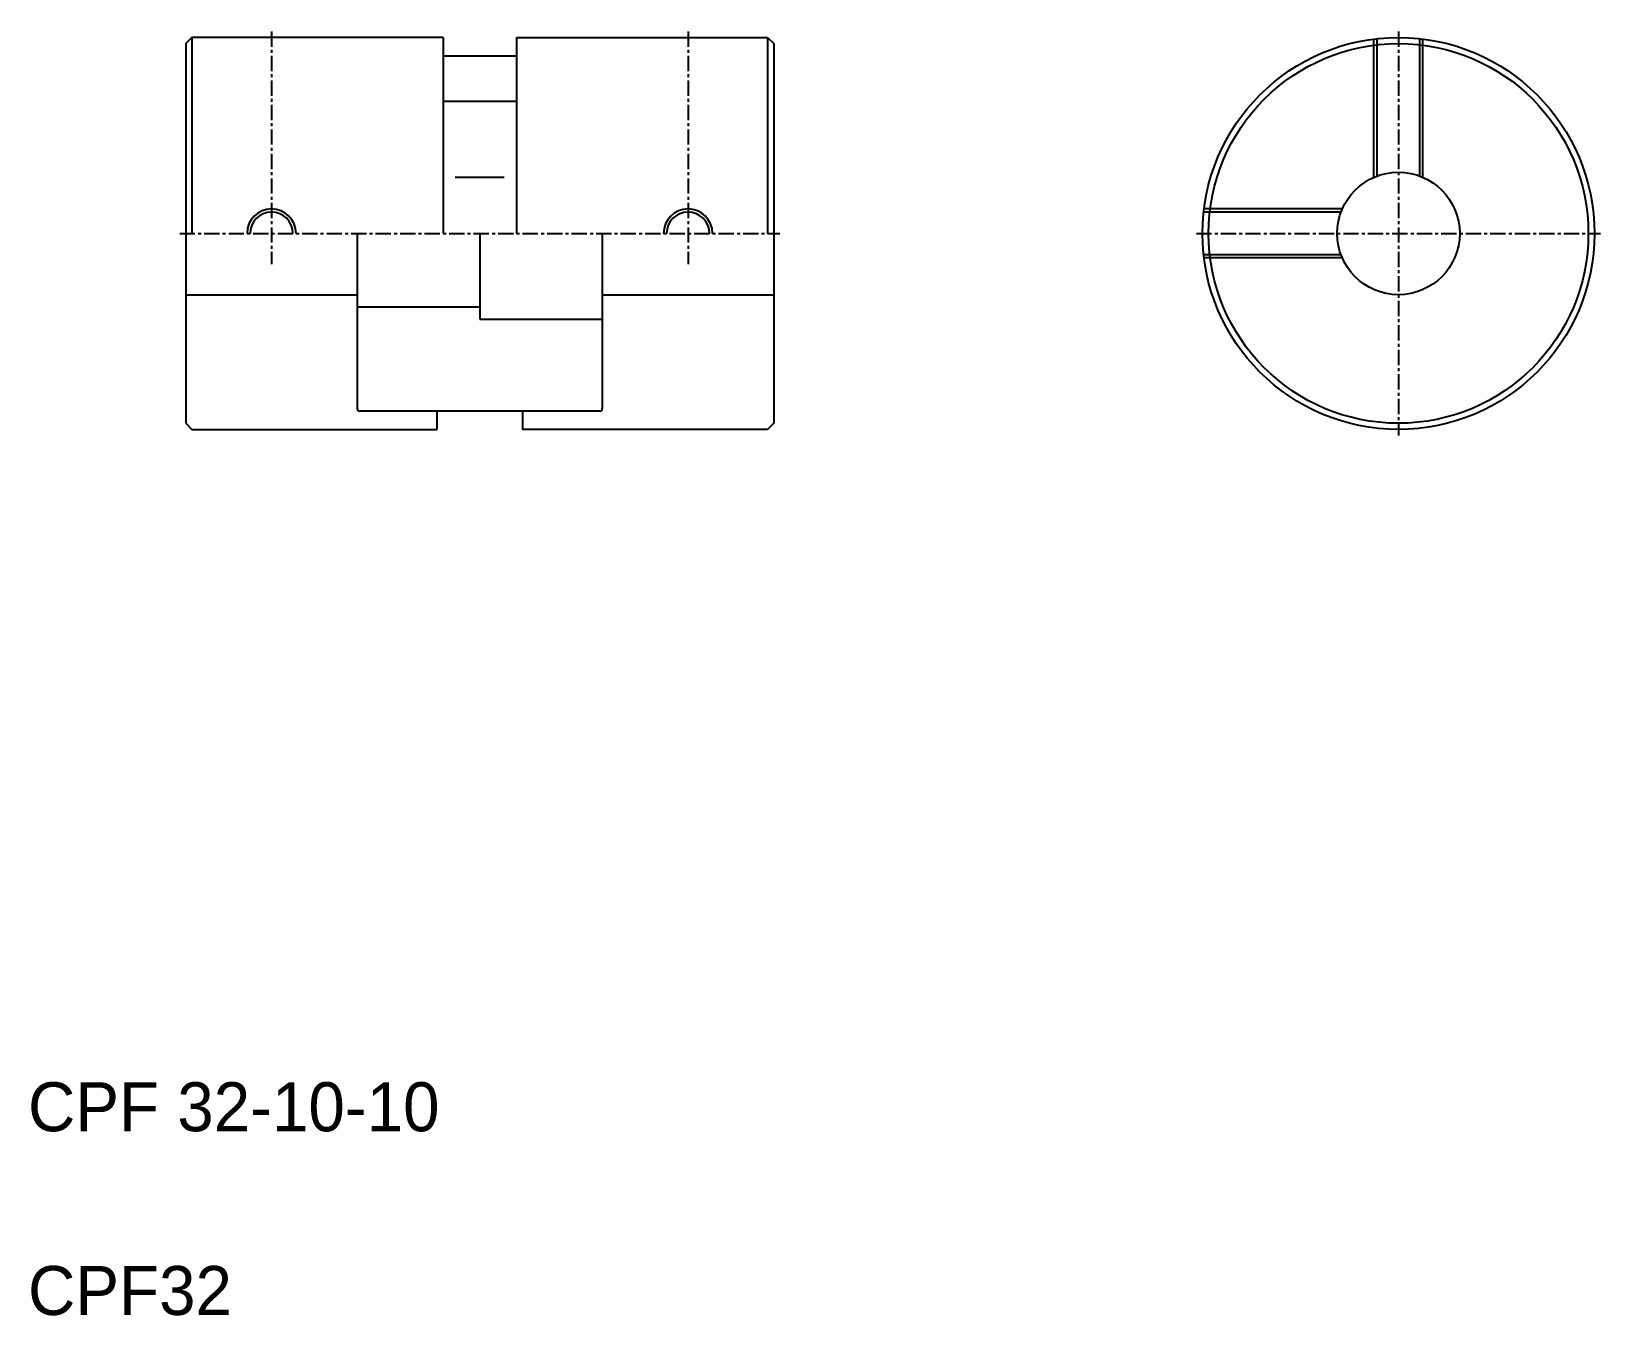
# Model space of a CAD drawing. Extents: x 178 to 306, y 84 to 189.
import ezdxf

# ---------------------------------------------------------------- set-up
doc = ezdxf.new("R2010")
doc.units = 0
doc.linetypes.add('CENTER', pattern=[2, 1.25, -0.25, 0.25, -0.25])
doc.linetypes.add('DASHED', pattern=[19.05, 12.7, -6.35])
doc.layers.get('0').update_dxf_attribs({"linetype": 'CONTINUOUS'})
doc.layers.add('CENTER', color=1, linetype='CENTER')

msp = doc.modelspace()

# ---------------------------------------------------------------- linework, layer by layer
for p, q in [((190.97, 188.35), (190.47, 187.85)), ((190.97, 188.35), (190.97, 172.35)), ((211.47, 188.35), (190.97, 188.35)), ((201.22, 188.35), (201.22, 188.35)), ((206.35, 188.35), (206.35, 188.35)), ((211.47, 188.35), (211.47, 172.35)), ((217.47, 188.35), (217.47, 172.35)), ((217.47, 188.35), (237.97, 188.35)), ((237.97, 188.35), (238.47, 187.85)), ((237.97, 188.35), (237.97, 172.35)), ((190.47, 187.85), (190.47, 156.85)), ((238.47, 187.85), (238.47, 156.85)), ((211.47, 186.85), (217.47, 186.85)), ((211.47, 183.15), (217.47, 183.15)), ((212.47, 176.95), (216.47, 176.95)), ((204.47, 172.35), (204.47, 158.05)), ((214.47, 172.35), (214.47, 165.35)), ((224.47, 172.35), (224.47, 158.05)), ((190.47, 167.35), (204.47, 167.35)), ((224.47, 167.35), (238.47, 167.35)), ((204.47, 166.35), (214.47, 166.35)), ((214.47, 165.35), (224.47, 165.35)), ((224.27, 157.85), (204.67, 157.85)), ((210.97, 157.85), (210.97, 156.35)), ((217.97, 157.85), (217.97, 156.35)), ((190.47, 156.85), (190.97, 156.35)), ((190.97, 156.35), (210.97, 156.35)), ((237.97, 156.35), (217.97, 156.35)), ((238.47, 156.85), (237.97, 156.35))]:
    msp.add_line(p, q)
at = {"color": 3, "linetype": 'DASHED'}
for p, q in [((287.47, 176.93), (287.47, 188.22)), ((287.72, 177.03), (287.72, 188.25)), ((291.22, 177.03), (291.22, 188.25)), ((291.47, 176.93), (291.47, 188.22)), ((284.89, 174.35), (273.6, 174.35)), ((284.79, 174.1), (273.57, 174.1)), ((284.79, 170.6), (273.57, 170.6)), ((284.89, 170.35), (273.6, 170.35))]:
    msp.add_line(p, q, dxfattribs=at)
for radius in [16, 15.5, 5]:
    msp.add_circle((289.47, 172.35), radius)
at = {"color": 3, "linetype": 'CONTINUOUS'}
for centre in [(197.47, 172.35), (231.47, 172.35)]:
    msp.add_arc(centre, 2, 0, 180, dxfattribs=at)
for centre, radius, start, end in [((197.47, 172.35), 1.75, 0, 180), ((231.47, 172.35), 1.75, 0, 180), ((204.67, 158.05), 0.2, 180, 270), ((224.27, 158.05), 0.2, 270, 0)]:
    msp.add_arc(centre, radius, start, end)
at = {"layer": 'CENTER', "color": 1, "linetype": 'CENTER'}
for p, q in [((197.47, 188.85), (197.47, 169.85)), ((231.47, 188.85), (231.47, 169.85)), ((289.47, 188.85), (289.47, 155.85)), ((189.97, 172.35), (238.97, 172.35)), ((272.97, 172.35), (305.97, 172.35))]:
    msp.add_line(p, q, dxfattribs=at)

# ---------------------------------------------------------------- texts
for s, p in [('CPF 32-10-10', (177.59, 99.05)), ('CPF32', (177.59, 84.05))]:
    msp.add_text(s, height=4).set_placement(p)

doc.saveas('drawing.dxf')
